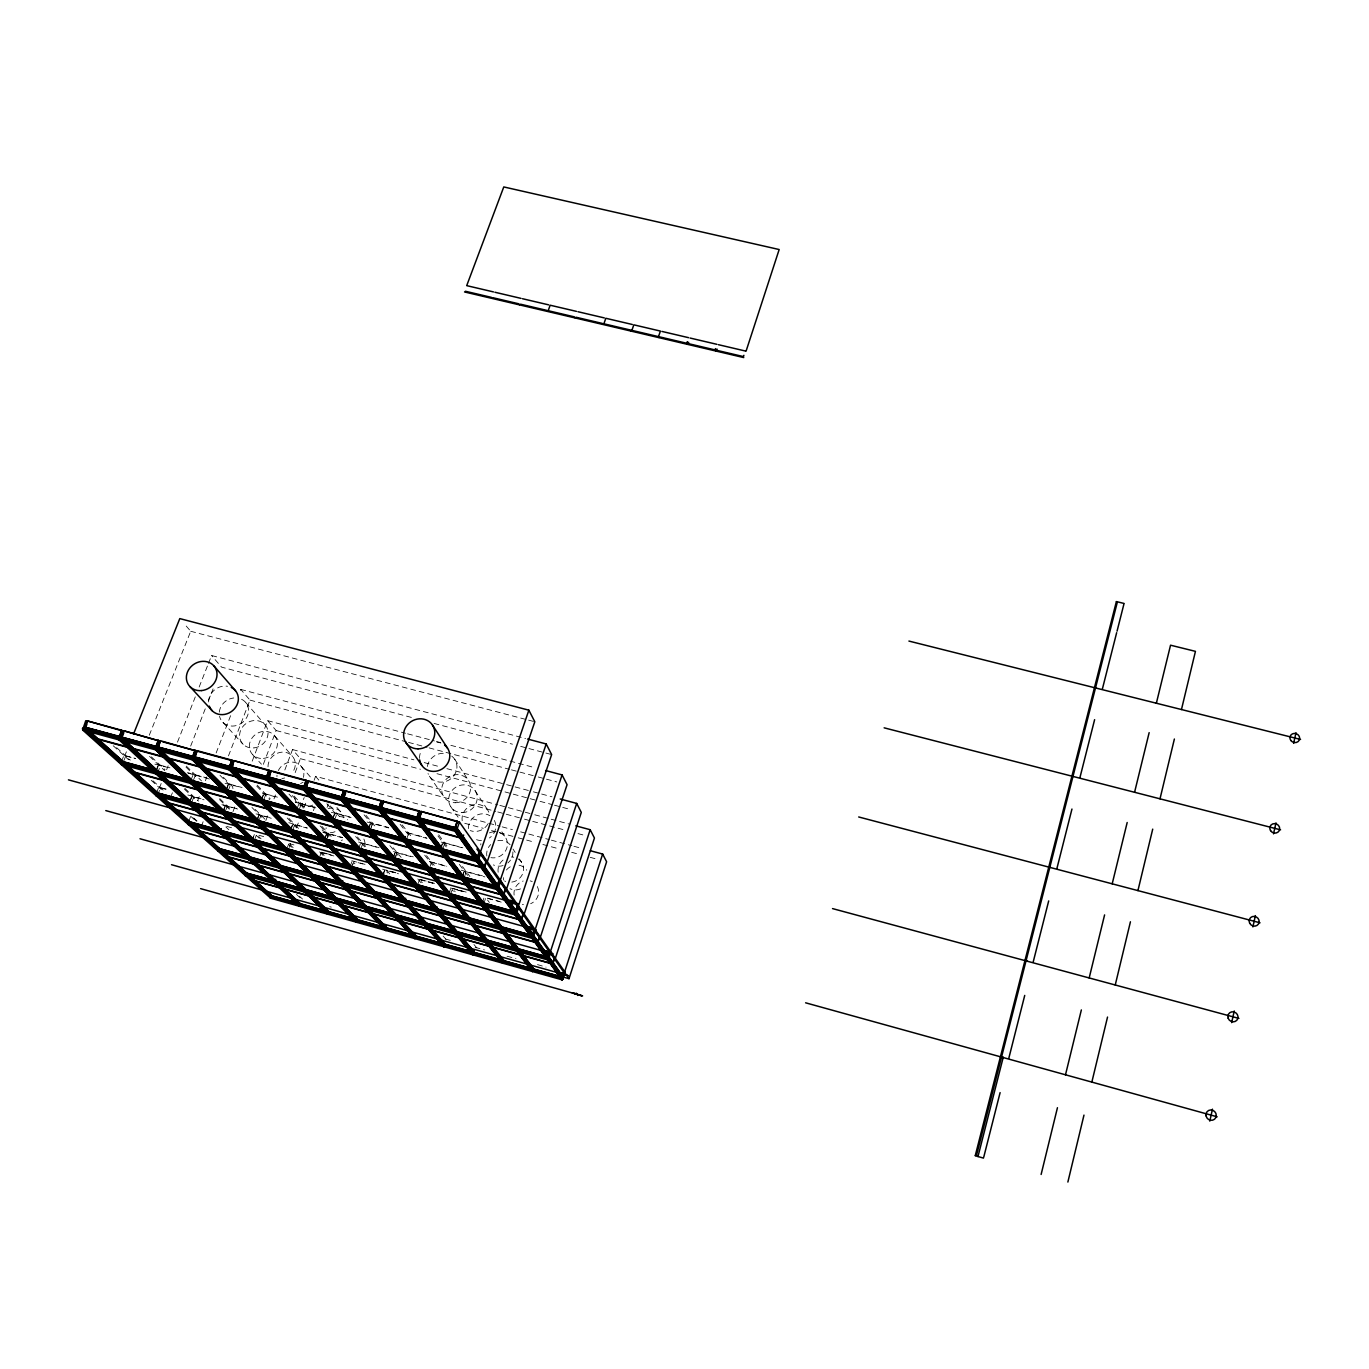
<?xml version="1.0" encoding="UTF-8"?>
<svg xmlns="http://www.w3.org/2000/svg" width="1369" height="1369" viewBox="0 0 1369 1369"><rect width="100%" height="100%" fill="white"/><g stroke="black" fill="none" stroke-linecap="round" stroke-linejoin="round"><path stroke-width="0.75" stroke-dasharray="5 3.75" d="M482.128 902.787L484.181 897.431M483.907 903.283L485.79 897.688L489.383 902.496M448.929 893.615L450.846 888.053L453.413 891.287M450.692 894.094L452.609 888.532M462.209 876.639L464.211 870.838M462.397 876.896L464.382 871.078M464.245 877.392L466.23 871.591M440.63 848.318L442.735 842.26M440.835 848.592L442.94 842.534M442.769 849.105L444.874 843.064M417.631 884.973L419.564 879.428L422.319 882.714M429.609 867.878L431.629 862.094M406.576 839.214L408.715 833.191M382.772 875.167L384.723 869.64L387.667 872.994M382.978 875.39L384.929 869.863M393.108 857.644L395.145 851.877M393.314 857.901L395.35 852.134M395.607 856.224L396.976 852.391M394.529 860.126L397.181 852.63M350.207 866.337L352.192 860.844L354.93 863.805M352.398 864.763L354.16 861.546M351.371 868.476L353.938 861.323M358.781 848.215L360.851 842.465M360.834 848.968L362.905 843.218M368.432 828.587L370.588 822.581M368.655 828.861L370.811 822.855M371.067 827.116L372.505 823.111L388.539 827.475M369.921 831.188L372.727 823.368M324.641 838.838L326.729 833.105M324.864 839.077L326.969 833.362M332.599 818.799L334.789 812.81M332.838 819.073L335.029 813.083M319.336 857.815L321.339 852.322M327.157 837.417L328.543 833.601M326.062 841.302L328.782 833.858M334.755 819.586L336.928 813.597M313.364 810.67L314.819 806.7M296.936 809.045L299.161 803.09L295.208 802.012M290.639 829.494L292.761 823.779M290.895 829.734L293 824.035M299.092 809.832L301.3 803.877M292.692 830.247L294.814 824.532M286.874 848.831L288.893 843.372L293.171 847.685M289.235 847.428L290.69 843.475M296.56 827.68L299.486 819.774M303.867 807.932L306.793 800.026M314.117 780.279L315.572 776.326L500.13 826.294M295.191 772.578L300.393 758.683L292.521 749.545L284.358 771.26M265.826 820.613L268.05 814.692M273.988 798.897L275.46 794.944M261.462 799.342L263.704 793.404M261.736 799.616L263.96 793.695M263.618 800.146L265.86 794.208M256.807 820.185L258.946 814.504M257.064 820.442L259.203 814.76M258.861 820.938L261 815.257M252.563 839.197L254.617 833.738L252.82 839.437M254.548 839.916L256.585 834.457L261.068 838.821M263.344 764.313L276.144 730.533L267.639 720.659L251.828 762.191M232.987 811.629L235.246 805.708M226.142 789.691L228.418 783.787M226.433 789.981L228.691 784.061M228.315 790.495L230.574 784.574M223.13 810.927L225.303 805.263M223.404 811.184L225.56 805.537M225.2 811.68L227.357 806.033M201.619 825.678L203.142 821.691M228.469 755.91L249.962 700.107L240.756 689.411L239.216 693.381M188.614 821.691L190.702 816.283L192.413 816.763M197.701 800.625L199.241 796.655M205.384 780.775L206.924 776.805M216.148 752.967L230.762 715.234M191.01 780.09L193.303 774.204L187.467 772.612M193.166 780.878L195.459 774.991M189.606 801.721L191.797 796.073M189.897 801.977L192.088 796.347M191.677 802.474L193.868 796.826M170.577 797.408L172.905 791.487M190.667 746.088L205.35 708.577M208.43 700.688L213.068 688.847M156.032 770.525L158.359 764.655M156.357 770.815L158.667 764.946M157.521 773.091L160.532 765.459M156.545 792.805L158.753 787.192L168.13 789.571M161.183 783.496L159.643 787.432L162.774 790.289M166.624 769.72L168.165 765.784M177.474 742.152L195.305 696.855M199.172 687.016L207.694 665.351M208.482 663.383L211.579 655.511L525.542 738.507M157.657 794.978L160.532 787.688M149.289 735.221L190.702 631.263L183.891 623.34M126.393 751.803L124.836 755.722L129.319 759.795M123.415 761.814L125.76 755.979M121.567 761.301L123.912 755.466L135.103 758.529M190.702 631.263L526.569 719.615M528.639 720.145L534.817 721.771M411.367 717.407L221.573 667.131L211.579 655.511M434.059 723.431L512.451 744.188M520.699 746.379L526.877 748.022M528.947 748.569L551.639 754.576M240.756 689.411L405.532 733.271M407.586 733.818L434.367 740.937M436.437 741.485L440.544 742.58M450.846 745.318L535.296 767.804M249.962 700.107L406.456 741.844M408.527 742.392L427.06 747.337M429.113 747.885L509.422 769.31M511.476 769.857L536.186 776.445M538.257 776.993L544.434 778.636M546.488 779.183L556.789 781.939M267.639 720.659L413.917 759.829M424.219 762.584L438.645 766.452M446.893 768.659L504.579 784.095M506.633 784.659L531.36 791.282M533.414 791.83L539.608 793.49M541.662 794.037L551.964 796.792M276.144 730.533L420.471 769.258M436.968 773.69L502.953 791.385M505.007 791.932L511.202 793.592M513.255 794.157L538 800.797M540.053 801.344L552.426 804.664M554.496 805.212L560.674 806.871M562.745 807.436L570.993 809.644M292.521 749.545L497.786 804.835M499.839 805.383L532.695 814.23M534.749 814.777L549.106 818.645M551.159 819.21L569.641 824.189M300.393 758.683L495.732 811.406M497.786 811.954L522.462 818.611M524.532 819.175L530.693 820.835M532.746 821.383L565.654 830.264M577.992 833.584L586.206 835.809M502.183 826.859L512.434 829.631M520.631 831.856L526.791 833.516M528.828 834.063L549.345 839.625M551.399 840.172L571.9 845.734M573.953 846.282L582.15 848.506M464.758 823.299L483.257 828.313M491.488 830.555L497.649 832.232M499.702 832.78L516.147 837.246M518.201 837.794L534.663 842.26M542.877 844.485L559.322 848.951M571.66 852.305L577.838 853.965M590.159 857.319L596.336 858.996M125.435 755.671L135.719 758.477M160.207 765.168L169.944 767.821M195.168 774.7L206.907 777.917M230.283 784.3L242.073 787.517M265.586 793.917L277.428 797.152M301.043 803.603L314.938 807.402M336.688 813.323L350.652 817.139M408.492 832.934L426.615 837.879M444.668 842.791L462.876 847.77M154.868 764.124L170.03 768.06M188.066 773.177L209.44 779.012M225.064 783.29L241.919 787.671M262.472 793.284L278.9 797.768M295.345 802.251L315.88 807.864M331.298 812.279L351.114 817.687M367.063 822.033L390.986 828.57M406.268 832.523L427.025 838.41M441.194 842.055L461.747 847.668M187.861 794.995L202.715 799.256M223.215 804.886L237.573 808.822M256.037 813.888L272.756 818.303M288.756 822.683L307.306 827.971M322.708 832.01L342.678 837.486M358.575 842.038L379.076 847.668M393.433 851.604L413.284 856.857M429.78 861.58L446.756 866.235M461.113 870.188L482.521 875.869M160.823 787.945L166.744 789.571M194.141 797.1L204.049 799.821M221.881 804.715L225.834 805.793M227.63 806.29L237.573 809.028M261.274 815.513L271.267 818.268M295.054 824.805L307.118 828.108M323.187 832.523L327.191 833.618M329.005 834.115L343.14 837.999M363.127 843.475L377.314 847.377M397.386 852.887L411.658 856.806M431.817 862.333L446.157 866.269M466.418 871.831L484.917 876.913M329.347 854.359L321.116 852.083L324.213 855.334M390.37 871.197L398.157 873.336M421.327 879.737L435.017 883.518M466.179 892.109L452.42 888.31L455.175 891.784M320.996 852.237L331.264 855.06M351.816 860.725L366.19 864.695M382.635 869.229L399.063 873.764M419.616 879.446L434.007 883.399M450.435 887.933L464.827 891.904M487.415 898.15L499.753 901.538M226.724 826.397L234.835 828.639M258.878 835.261L267.023 837.52M289.133 843.612L297.313 845.871M321.561 852.562L333.899 855.967M358.028 862.624L365.763 864.763M388.83 871.112L398.55 873.798M419.753 879.651L435.393 883.963M456.716 889.85L464.553 892.006M487.929 898.458L503.706 902.804M329.724 906.672L331.264 907.117M445.49 939.031L453.704 941.324M475.094 947.297L484.489 949.932M507.06 956.229L515.942 958.574M537.504 964.597L546.043 967.13M113.216 745.746L128.446 759.607M151.172 780.296L161.799 789.964M190.702 816.283L196.896 821.93M116.622 747.645L130.295 760.103M152.969 780.792L165.084 791.83M193.953 818.166L197.033 820.989M192.995 817.823L197.307 821.759M151.394 756.869L165.067 769.737M184.781 788.27L198.454 801.139M225.902 826.979L228.863 829.768M299.52 896.25L302.532 899.074M149.512 756.355L164.742 770.661M184.49 789.211L196.674 800.66M296.474 894.402L300.992 898.646M186.355 766.127L201.534 780.912M219.759 798.64L230.283 808.874M185.979 767.085L198.163 778.927M219.485 799.616L229.958 809.798M256.362 835.449L259.357 838.358M219.981 775.282L233.055 788.458M251.947 807.453L263.618 819.21M288.602 844.331L291.46 847.206M223.318 777.267L234.92 788.955M255.216 809.421L265.415 819.706M257.201 785.139L270.189 798.76M289.013 818.474L300.701 830.709M256.739 786.131L269.779 799.77M287.199 817.977L297.432 828.673M319.61 851.843L323.923 856.361M222.925 722.37L243.186 744.377M252.889 754.918L261.479 764.227M288.979 794.088L291.837 797.186M292.213 795.543L303.542 807.864M320.072 825.866L329.758 836.408M294.13 796.056L305.424 808.377M321.903 826.363L332.975 838.444M326.866 803.791L337.767 816.198M355.598 836.493L365.283 847.514M443.111 936.071L445.952 939.288M330.151 805.879L341.035 818.286M357.429 836.989L365.694 846.418M386.486 870.119L390.781 875.031M245.77 702.571L265.346 725.091M274.707 735.872L292.658 756.527M301.266 766.452L312.303 779.132M336.877 807.436L341.052 812.228M315.572 776.326L319.234 780.587M364.086 814.829L373.549 826.106M389.891 845.631L397.985 855.283M417.819 878.932L421.686 883.553M366.036 815.359L375.448 826.619M393.108 847.753L401.134 857.37M473.965 944.507L476.806 947.913M400.142 824.326L410.614 837.486M424.681 855.163L428.514 859.972M429.592 861.341L433.733 866.543M402.092 824.857L411.265 836.408M426.529 855.676L434.247 865.396M437.977 835.946L446.722 847.565M459.334 864.369L468.061 875.972M438.696 834.833L447.372 846.418M462.465 866.56L469.909 876.485M429.37 776.155L443.898 796.878M450.846 806.803L458.102 817.173M454.713 759.265L468.472 780.45M475.06 790.58L487.672 810.003M501.841 831.839L505.315 837.195M513.033 849.071L515.172 852.374M519.467 858.979L521.606 862.282M537.315 886.547A12.595 11.893 -38 0 1 530.642 903.728M523.454 904.567A12.595 11.893 -38 0 1 522.376 904.327M514.111 895.104A12.595 11.893 -38 0 1 523.163 881.02M530.179 880.866A12.595 11.893 -38 0 1 532.25 881.636M520.545 888.875A12.903 12.167 -37.1 0 1 509.952 888.686M503.604 880.062A12.903 12.167 -37.1 0 1 503.467 877.597M506.444 869.999A12.903 12.167 -37.1 0 1 511.664 866.081M519.005 865.225A12.903 12.167 -37.1 0 1 526.757 870.222M363.863 839.009A12.543 11.534 -38.6 0 1 364.616 847.017M342.49 839.967A12.869 11.773 -38 0 1 341.257 840.412M328.423 836.904A12.869 11.773 -38 0 1 326.147 827.783M339.324 816.608A12.869 11.773 -38 0 1 347.606 819.809M328.098 808.703A13.023 11.91 -37.7 0 1 343.465 817.823M335.029 831.719A13.023 11.91 -37.7 0 1 320.089 827.629M328.132 804.048A13.365 12.184 -37.2 0 1 327.071 807.402M303.097 808.121A13.365 12.184 -37.2 0 1 304.26 797.545M518.047 858.859A13.074 12.321 -36.7 0 1 511.476 882.149M505.64 881.431A13.074 12.321 -36.7 0 1 504.562 880.969M498.145 872.241A13.074 12.321 -36.7 0 1 505.11 858.688M511.373 857.045A13.074 12.321 -36.7 0 1 513.769 857.234M512.913 851.86A13.416 12.612 -36 0 1 507.916 862.949M503.09 865.567A13.416 12.612 -36 0 1 493.37 864.917M486.799 855.984A13.416 12.612 -36 0 1 490.667 844.57M497.803 840.703A13.416 12.612 -36 0 1 510.107 844.741M419.547 758.392A15.453 14.272 -32.4 0 1 420.899 751.684M436.968 742.203A15.453 14.272 -32.4 0 1 440.904 743.059M208.618 701.938A15.384 13.724 -34.6 0 1 227.579 686.263M451.77 756.15A15.23 14.084 -32.7 0 1 450.504 779.012A15.23 14.084 -32.7 0 1 428.035 773.553M427.333 766.537A15.23 14.084 -32.7 0 1 446.944 753.806M241.56 699.251A15.162 13.553 -34.8 0 1 242.364 722.575A15.162 13.553 -34.8 0 1 219.553 716.329M219.297 712.171A15.162 13.553 -34.8 0 1 233.757 697.968M462.192 820.75A14.169 13.228 -34.5 0 1 473.879 804.698A14.169 13.228 -34.5 0 1 489.64 815.051M488.031 823.779A14.169 13.228 -34.5 0 1 470.252 830.607M267.999 766.811A14.118 12.766 -36.1 0 1 286.463 752.574A14.118 12.766 -36.1 0 1 291.785 773.263M284.632 777.951A14.118 12.766 -36.1 0 1 281.894 778.516M499.445 832.592A13.587 12.749 -35.6 0 1 490.923 857.661M480.759 844.964A13.587 12.749 -35.6 0 1 480.878 843.715M489.435 832.882A13.587 12.749 -35.6 0 1 494.688 831.77M494.397 820.476A13.964 13.057 -34.8 0 1 489.417 837.982M481.443 840.515A13.964 13.057 -34.8 0 1 475.419 839.18M468.472 828.587A13.964 13.057 -34.8 0 1 475.505 815.873A13.964 13.057 -34.8 0 1 489.931 815.702M312.748 805.075A13.553 12.321 -36.9 0 1 294.164 795.389M300.615 783.616A13.553 12.321 -36.9 0 1 303.079 782.315M278.301 770.593A13.912 12.612 -36.4 0 1 295.156 762.533A13.912 12.612 -36.4 0 1 303.422 777.404M276.966 776.599A13.912 12.612 -36.4 0 1 277 775.316M455.21 802.747A14.785 13.724 -33.4 0 0 469.191 781.665A14.785 13.724 -33.4 0 0 444.189 781.648A14.785 13.724 -33.4 0 0 455.21 802.747M253.864 747.919A14.717 13.228 -35.3 0 0 266.134 726.186A14.717 13.228 -35.3 0 0 241.474 728.65A14.717 13.228 -35.3 0 0 253.864 747.919M462.003 812.604A14.58 13.553 -33.8 0 0 475.762 791.795A14.58 13.553 -33.8 0 0 451.12 791.761A14.58 13.553 -33.8 0 0 462.003 812.604M263.43 758.409A14.511 13.074 -35.6 0 0 275.494 736.95A14.511 13.074 -35.6 0 0 251.177 739.38A14.511 13.074 -35.6 0 0 263.43 758.409"/><path stroke-width="1.5" d="M1209.802 1121.125L1212.455 1109.164M1231.655 1022.626L1234.239 1010.989M1252.892 926.916L1255.39 915.604M1273.529 833.858L1275.976 822.872M1293.619 743.367L1295.998 732.672M1067.871 1182.063L1083.974 1115.102M1107.538 1017.064L1091.846 1082.092M1115.239 984.995L1130.435 921.782M1137.93 890.603L1152.715 829.135M1160.005 798.829L1174.38 739.02M1181.464 709.536L1195.445 651.353L1170.546 645.193L1156.36 703.221M1041.124 1174.465L1057.45 1107.709M1065.493 1074.802L1081.356 1009.928M1089.176 977.962L1104.595 914.903M1112.193 883.826L1127.183 822.512M1134.576 792.275L1149.156 732.637M975.293 1155.539L1000.38 1056.988M1000.499 1056.56L1024.885 960.816M1024.987 960.388L1048.705 867.296M1048.808 866.885L1071.876 776.36M1071.978 775.949L1094.413 687.871M1094.498 687.495L1116.334 601.761M976.559 1155.179L1001.304 1057.946M1001.749 1056.218L1025.809 961.722M1026.237 960.045L1049.612 868.186M1050.023 866.56L1072.766 777.216M1073.176 775.624L1095.542 687.751M1095.696 687.17L1117.224 602.582M1001.971 1057.672L1002.194 1056.8M977.996 1156.531L1003.272 1057.09M983.729 1157.216L1000.106 1092.616M1008.833 1058.169L1024.731 995.417M1033.219 961.928L1048.688 900.922M1056.936 868.374L1071.961 809.045M1079.987 777.387L1094.618 719.666M1102.421 688.864L1116.659 632.683M1117.053 631.16L1123.881 604.208M562.83 976.953L569.008 978.681L606.621 861.768L602.651 854.051L590.347 850.731M561.974 976.918L563.583 971.887L565.294 972.503L563.275 977.415L456.75 828.279L456.322 829.563L563.189 979.04L455.295 829.272L418.247 819.21M421.087 813.631L418.743 820.271L454.782 830.059L457.229 821.246L421.19 811.475L418.298 819.689L533.636 970.895L561.735 978.767L563.72 972.058M562.163 978.715L561.906 979.81L454.85 831.188L455.278 829.905M86.812 729.694L270.959 895.617L270.6 896.592L82.516 728.633L270.617 897.14L270.241 898.098L562.265 979.879L562.591 978.869M602.651 854.051L564.507 972.281L569.008 978.681M562.95 978.424L563.275 977.415M554.205 958.608L552.546 963.742L523.728 955.699M554.462 958.967L552.802 964.101L524.002 956.075M533.499 970.724L533.927 969.132M533.636 970.895L534.064 969.303M547.258 958.659L549.345 951.712M743.624 356.162L743.897 355.307M549.602 952.071L547.395 958.83L518.406 950.189M547.514 959.823L547.857 958.779L547.583 959.909M547.908 958.334L548.113 957.119L518.132 948.751L517.773 949.795L547.84 958.249L517.927 949.983M590.176 829.717L550.287 952.122L555.147 959.019L594.437 838.033L590.176 829.717L575.801 825.832M746.071 351.166L779.166 249.534L503.775 186.937L466.709 285.642M531.891 937.286L534.201 930.27M532.011 938.295L532.353 937.217M532.079 938.398L532.404 937.269L500.746 928.439L500.421 929.568M576.691 803.415L534.92 930.304L540.173 937.782L581.295 812.416L576.691 803.415L560.195 799M539.198 937.337L537.452 942.676L507.505 934.36M539.472 937.731L537.726 943.07L507.813 934.753M531.788 970.108L532.353 968.687L532.062 970.45L504.066 962.629L380.394 809.387L383.337 801.207L419.171 810.927L416.724 819.706L381.095 809.336M532.49 970.399L532.216 971.494L416.758 820.818M533.277 970.108L533.534 969.03L562.437 977.107L562.163 978.202L533.208 970.022L419.479 820.835M516.455 950.052L516.9 948.409M715.183 349.489L715.474 348.616M517.037 950.189L516.729 951.267L517.106 950.274L486.748 941.735L486.474 942.865M517.106 949.744L517.379 948.614L487.501 940.298L487.244 941.427L517.106 949.744L487.09 941.239L487.432 940.195L517.311 948.529L516.592 950.24L487.552 942.146L487.843 940.315M517.174 951.438L517.448 950.291L547.925 958.865M517.944 950.326L518.201 948.854L548.25 957.29M518.098 950.514L518.526 948.871M716.706 349.831L716.98 348.975M531.754 937.081L533.927 929.876M514.915 913.688L517.345 906.398L519.125 906.894L515.668 915.108L188.203 824.583L188.614 821.691M517.499 906.62L515.086 913.893L483.514 905.166L483.993 903.386M515.257 915.04L515.548 913.808M562.077 774.922L518.235 906.637L523.951 914.749L567.074 784.677L562.077 774.922L545.598 770.542M502.389 961.329L502.782 960.422M345.587 793.147L343.191 799.718L378.854 809.421L381.318 800.66L345.673 790.991L342.695 799.137L474.632 954.381L502.509 962.185L503.176 960.525L474.513 952.516L474.256 953.594L502.919 961.62M378.991 810.67L379.316 809.267L502.988 962.219L502.645 963.211L378.871 810.516M417.305 819.706L379.812 809.404L379.487 810.807L503.039 963.331L503.313 962.236L532.541 970.484L416.501 818.508L532.062 970.45M503.039 963.331L503.381 962.321L379.35 808.634L379.795 807.385M503.792 962.27L504.357 960.867M504.066 962.629L504.494 961.038L380.804 807.642L417.785 817.806L532.815 968.893L504.032 960.833M522.924 914.304L521.093 919.831L489.931 911.206M523.232 914.732L521.401 920.259L490.256 911.634M500.181 926.471L499.565 927.994L469.345 919.592L469.978 918.086M499.873 928.387L500.335 926.676M500.027 929.5L500.318 928.319L468.831 919.574L468.523 920.704L468.917 919.677M500.455 929.619L500.814 928.541M501.174 928.011L501.465 926.83L532.644 935.489L532.438 936.772L501.174 928.011L532.284 936.567M501.893 926.95L501.276 928.456L531.617 936.892M501.584 928.866L502.047 927.155M514.761 913.465L517.191 906.175M485.601 941.307L486.2 939.853M486.354 940.041L485.909 941.684L457.16 933.11M686.862 342.832L687.152 341.976M486.337 941.632L485.995 942.659L486.371 941.667L456.185 933.213L455.911 934.342M486.423 941.188L486.611 939.973L456.87 931.673L456.51 932.717L486.337 941.102L456.681 932.905M687.238 342.917L687.529 342.062M688.367 343.174L688.658 342.318M487.552 942.146L487.997 940.503M503.296 894.984L505.229 889.234M503.621 895.446L505.555 889.696M481.563 904.464L482.795 900.836M482.213 902.89L481.734 904.687L450.298 895.993L450.777 894.214M481.802 905.713L482.179 904.601L481.888 905.816M482.487 902.804L482.282 904.139L449.785 894.984M482.333 905.936L482.624 904.721L515.634 913.927M483.171 904.379L483.377 903.044L516.01 912.233L515.634 913.363L483 904.156M483.822 903.164L483.171 904.738L515.257 913.345M472.767 953.577L473.332 952.174M472.904 953.765L473.999 950.531M304.175 788.202L445.301 946.167L473.058 953.936L473.725 952.294L346.186 801.909M473.469 953.885L473.195 954.963L341.172 800.266M496.417 887.968L498.983 880.387M474.478 954.21L474.906 952.619M496.588 888.207L499.155 880.626L501.003 881.14L497.358 889.696L156.1 795.8L156.545 792.805M474.632 954.381L475.06 952.79M496.759 888.43L499.326 880.866M546.197 743.966L500.079 880.883L506.308 889.713L551.639 754.576L546.197 743.966L527.613 739.055M485.909 861.871L483.873 867.86L449.956 858.568M486.269 862.384L484.232 868.374L450.333 859.082M468.284 917.624L467.65 919.129L437.567 910.779L437.96 909.358L468.865 917.949M467.993 919.54L468.455 917.829M468.13 920.635L468.42 919.455M469.687 920.002L470.149 918.291M443.59 945.551L444.018 943.977M268.649 778.773L303.713 788.989L306.194 780.279L270.908 770.713L267.862 778.79L416.09 937.987L443.744 945.739L444.395 944.08L304.774 787.107L268.341 777.096M444.121 945.671L443.864 946.749L303.661 790.067L304.123 788.818L267.331 778.824L266.989 780.21L415.047 938.689L415.303 937.594L444.206 945.757L304.123 788.818L303.798 790.221M444.223 946.818L444.514 945.774L473.537 953.971L343.037 800.677M445.147 945.996L445.575 944.405M445.301 946.167L445.729 944.593L305.646 787.226L305.184 788.476L444.925 945.38L445.182 944.302L473.725 952.294L445.267 944.388M476.378 860.091L442.136 850.063M476.994 858.26L479.064 852.185M476.566 860.348L479.253 852.442L481.203 852.973L477.353 861.888L121.088 764.415L121.567 761.301M479.441 852.716L476.754 860.605L442.546 850.594M477.251 859.869L477.576 858.517L442.187 848.848L441.965 850.32M476.925 861.837L477.251 860.485M528.862 710.186L480.228 852.716L487.039 862.384L534.817 721.771L528.862 710.186L179.801 618.6L133.477 734.178M455.21 932.974L455.655 931.348M658.506 336.62L660.406 331.076L633.813 324.829L631.896 330.374M455.774 933.11L455.466 934.188L455.86 933.196L425.742 924.725L425.468 925.855M426.255 924.417L455.86 932.683L456.134 931.553M456.664 933.247L456.955 931.776L486.765 940.161M456.835 933.436L457.28 931.793M448.347 895.292L449.597 891.664M449.015 893.717L448.536 895.514L417.237 886.855L417.733 885.076M449.272 893.632L449.083 894.967L416.706 885.846L417.1 884.733L449.46 893.854M448.673 896.644L448.964 895.412M449.083 896.712L449.408 895.531L482.264 904.704M449.118 896.763L449.511 895.651M449.871 895.086L450.161 893.871L482.658 903.027M450.606 893.991L449.939 895.548L481.922 904.122M461.798 878.624L463.098 874.859M461.986 878.864L462.773 876.896M462.448 878.761L462.055 879.925L462.5 878.83L428.275 869.366L427.967 870.65M462.859 877.016L462.551 878.299L428.856 869.024L429.147 867.758M462.602 880.181L462.91 878.898L497.289 888.395L496.947 889.628L497.255 888.327L462.996 879.018M463.475 878.898L464.159 877.272M463.834 879.377L464.331 877.512M424.595 924.297L425.211 922.86M425.383 923.048L424.938 924.691L396.257 916.682L396.531 914.851M424.972 925.649L425.331 924.623M425.057 925.735L425.383 924.657L395.419 916.272L395.162 917.401M426.221 924.759L426.512 923.288L456.048 931.45L455.364 933.179L426.563 925.136L427.008 923.51M426.392 924.948L426.837 923.305M436.061 909.769L405.926 901.983L406.576 900.494M436.061 910.522L437.259 907.048M436.232 910.727L436.951 908.93L406.165 900.374L405.891 901.555L436.745 910.197L437.036 909.033M436.369 911.805L436.643 910.642M436.797 911.925L437.07 910.761L468.489 919.557M462.585 838.136L463.663 835.004M437.755 910.984L438.217 909.273M439.997 850.132L440.732 848.455M440.202 850.406L441.571 846.47M440.801 849.79L441.212 848.592M440.51 851.809L440.869 850.543M440.561 851.877L440.972 850.662L405.173 840.771L404.796 842.038M441.04 852.014L441.366 850.662L477.336 860.605M442.666 848.985L441.93 850.662L476.96 860.006M442.136 850.936L442.872 849.242M414.208 937.2L414.807 935.797M414.379 937.371L415.492 934.171M293.548 833.481L386.999 929.842L414.533 937.56L415.183 935.917L386.862 927.994L386.606 929.072L414.927 936.995M267.828 779.491L414.995 937.577L414.653 938.569L266.356 779.936M444.138 945.175L415.628 937.115L415.971 936.122L444.395 944.08L416.056 936.225L415.748 937.628M415.919 937.816L416.347 936.242M416.09 937.987L416.518 936.413M563.361 978.527L455.021 827.578L457.229 821.246M454.576 829.768L457.434 821.537L459.454 822.084L565.294 972.503M455.398 829.426L455.74 828.005L562.488 977.192L533.602 969.115L418.692 817.943L455.843 828.142M454.953 831.325L455.329 829.99L417.716 819.689L417.254 820.955L532.609 971.596L532.883 970.518L562.231 978.801L454.594 828.861L561.735 978.767M562.265 979.879L455.398 831.394L455.843 830.127L563.189 979.04M563.686 977.534L457.263 828.416L459.454 822.084M415.098 885.914L384.124 876.759M415.286 886.154L415.782 884.374M415.526 887.386L415.902 886.273M415.611 887.488L415.954 886.325L383.423 877.289L383.08 878.453L383.525 877.409M416.056 887.608L416.347 886.393L449.066 895.531M417.203 884.853L416.861 886.41L448.724 894.95M417.049 886.633L417.545 884.853M427.162 869.11L427.676 867.244L394.939 858.158M427.368 869.349L428.138 867.381L427.932 868.785L394.375 859.544M427.453 870.462L427.812 869.229L393.793 859.886L393.382 861.033M427.504 870.513L427.898 869.366L393.896 860.006L393.485 861.152M428.805 869.366L429.524 867.758M429.199 869.863L429.712 867.997L462.585 877.135M385.271 929.226L386.4 926.026M192.858 757.947L358.028 921.731L385.459 929.414L386.092 927.771L357.874 919.882L357.531 920.858L385.836 928.849L229.787 767.992M385.818 929.346L385.562 930.424L229.239 769.84L229.718 768.591L385.904 929.448L357.206 921.337L356.95 922.415L192.807 759.932L193.286 758.7L229.855 768.745M266.493 780.073L266.972 778.841L230.214 768.728L229.804 770.045L385.938 930.526L386.195 929.448L414.995 937.577M385.938 930.526L386.28 929.551L228.982 767.547M386.828 929.671L387.256 928.096M386.999 929.842L387.427 928.285M394.46 916.049L394.905 914.406M395.025 916.169L394.717 917.23L395.111 916.255L365.232 907.852L364.975 908.982M365.763 907.561L395.145 915.741L395.401 914.629M395.898 916.289L396.206 914.851L425.793 923.168M603.883 323.786L605.817 318.275L632.307 324.487M404.437 900.99L374.421 893.238M404.437 901.726L405.652 898.269M404.625 901.949L405.327 900.152L374.678 891.647L374.49 892.913M404.745 903.027L405.019 901.863M405.412 900.254L405.138 901.418L374.387 892.81M405.481 902.017L405.156 903.146L405.446 901.966L436.728 910.744M406.114 902.205L406.764 900.699M405.036 838.701L404.231 840.771L370.366 830.846M404.848 842.106L405.275 840.908M405.669 840.292L405.994 838.957L441.314 848.712L440.989 850.063L405.566 840.172M406.473 839.094L405.72 840.771L440.613 850.063L406.371 840.703M405.943 841.028L406.696 839.351M533.79 970.399L416.946 817.242L419.171 810.927M416.501 819.432L419.393 811.218L421.412 811.766L418.52 819.98M416.861 820.972L417.203 819.552M417.374 821.109L417.767 819.774M385.356 928.644L385.699 927.669M373.138 893.204L373.617 891.51M373.241 894.282L373.532 893.118M373.669 894.402L373.942 893.221L405.104 901.966M374.627 893.461L375.089 891.749M374.815 893.666L375.294 891.972M382.173 876.827L382.875 875.27M383.662 873.456L382.584 877.272L351.576 868.699L352.073 866.936M383.012 876.622L383.303 875.39M382.704 878.402L382.995 877.17M383.885 876.862L384.176 875.647L416.416 884.716M384.141 877.529L384.826 875.989M384.535 877.204L415.492 886.376L416.227 884.494L416.022 885.829L383.799 876.742M392.492 859.373L393.211 857.781M392.698 859.629L393.416 858.021M392.903 859.869L393.656 857.901M393.023 861.033L393.331 859.749M393.468 859.304L393.878 858.141L360.269 848.712L359.859 849.875L393.365 859.184L360.081 850.115M394.272 859.424L394.58 858.158L428.326 867.621M394.323 859.886L394.785 858.397M394.529 860.126L395.042 858.277M394.734 860.382L395.247 858.517L427.967 867.621M403.804 840.241L369.921 830.316M404.009 840.515L405.395 836.596M356.111 920.926L356.727 919.557M356.915 919.746L356.488 921.303L329.159 913.653L282.408 868.853M356.47 922.21L356.83 921.234L356.573 922.312L192.31 759.795M357.651 921.371L357.976 919.968L194.484 757.143M357.839 921.542L358.267 919.985M358.028 921.731L194.022 758.05L229.136 767.701M364.086 907.425L364.736 906.004M364.924 906.192L364.479 907.835L336.209 899.382M364.565 908.862L364.838 907.75L335.165 899.467L334.909 900.597M365.694 907.869L366.036 906.432L395.504 914.714M365.882 908.075L366.327 906.449M366.533 906.637L366.088 908.28L394.648 916.237L395.316 914.526L365.934 906.329L365.574 907.356L395.042 915.639M373.412 891.287L372.744 892.776L343.054 884.528M379.179 807.094L381.318 800.66M378.614 809.13L381.557 800.951L383.577 801.498L380.633 809.678M380.976 809.199L381.438 807.932M383.337 801.207L381.54 808.086L417.391 817.823M328.765 913.277L329.108 911.891L357.206 919.746L196.52 759.881M328.971 913.465L329.399 911.908M334.224 899.245L334.669 897.619M329.159 913.653L282.202 868.203M334.412 900.374L334.772 899.365M335.165 897.824L334.909 898.954L305.783 890.825M334.515 900.477L334.823 899.416M335.627 899.484L335.97 898.047L365.318 906.312M335.816 899.69L336.278 898.064M342.062 882.594L341.377 884.066L311.824 875.852L312.2 874.38L342.695 882.919L342.301 883.98L311.807 875.441M548.182 310.695L550.167 305.219L576.452 311.379M341.6 884.288L342.832 880.849M341.805 884.494L342.472 882.697L312.098 874.278L311.704 875.321L342.096 883.758M341.891 885.572L342.164 884.408L311.362 875.852L311.088 877.016M342.25 885.623L342.592 884.511L373.617 893.221M342.301 885.692L342.695 884.631M343.14 884.203L343.311 882.937L373.84 891.407L373.651 892.674L343.037 884.1M343.26 884.75L343.739 883.056M343.465 884.956L343.944 883.262M349.625 867.997L350.105 866.218M350.327 866.457L349.831 868.22L318.96 859.698L319.456 857.935M350.55 866.337L350.361 867.672L318.395 858.671L318.789 857.576L350.755 866.577M349.934 869.332L350.224 868.117M350.31 869.401L350.652 868.237L383.098 877.289M350.361 869.452L350.755 868.357M351.234 867.912L351.422 866.594L383.508 875.63L383.115 876.725L351.012 867.689M351.85 866.714L351.148 868.237L382.79 876.725M358.165 849.944L358.9 848.335M358.387 850.2L359.123 848.592M358.935 849.619L359.363 848.472L359.157 849.875L325.925 840.737M359.02 850.32L358.661 851.535L359.123 850.44L325.446 841.182L325.018 842.329M359.174 851.723L359.482 850.44L393.382 859.818L359.585 850.56M359.996 850.44L360.372 848.848M360.218 850.697L360.731 848.848L393.108 857.644M360.441 850.936L360.954 849.088M367.782 830.384L334.07 820.51M368.004 830.658L368.552 828.724M369.031 828.844L368.244 830.932L334.549 821.058M368.774 832.181L369.151 830.915L404.796 840.771M368.843 832.249L369.271 831.051M370.469 829.238L369.698 830.915L404.437 840.172M369.921 831.188L370.691 829.511M327.225 912.849L327.858 911.48M327.431 913.037L328.064 911.668M155.809 747.987L156.306 746.772L121.721 737.378L121.156 739.363L155.741 748.775L158.89 740.783L123.672 730.772L120.472 738.73L300.41 905.611L327.619 913.226L328.252 911.583L160.721 751.016M327.961 913.157L327.704 914.218L155.57 749.801M298.682 904.995L299.109 903.437M304.072 890.689L304.739 889.268M298.887 906.124L299.195 905.097M84.382 728.582L85.015 727.179L119.257 736.368L299.589 903.626L299.229 904.601L271.25 896.712L271.61 895.737L84.878 727.367M304.294 890.894L304.945 889.474L276.11 881.294L275.751 882.303L304.876 890.5M310.352 874.877L280.713 867.227L281.124 865.756L311.259 874.038L310.592 875.835M298.938 906.175L299.589 905.217L328.047 913.243L157.675 750.109M305.133 889.388L304.5 891.099L276.281 883.227L276.743 881.619M310.369 875.612L311.636 872.19M304.568 892.126L304.825 891.014M316.769 858.739L286.224 849.687M299.999 905.234L300.632 903.865M304.962 892.246L305.236 891.133L334.875 899.467M310.951 875.732L310.609 876.844L311.054 875.835L280.269 867.21L279.995 868.374M317.009 858.979L317.488 857.216L286.634 848.609M300.41 905.611L300.838 904.053M305.663 891.133L306.04 889.713L335.268 897.927M317.933 857.336L317.232 859.219L286.497 850.714L286.994 848.951M324.008 840.549L324.761 838.957M305.886 891.339L306.331 889.713M317.591 859.099L317.249 860.262L317.711 859.219L285.556 850.235L285.265 851.45M324.248 840.806L324.983 839.214M306.536 889.918L306.091 891.544L334.43 899.45L335.063 897.739L305.937 889.61L305.561 890.62L334.806 898.851M324.47 841.045L325.206 839.077M331.948 820.596L332.718 818.936M312.046 876.074L312.508 874.38M317.745 860.434L318.036 859.219L350.327 868.237M324.864 840.925L324.504 842.14L324.983 841.045L291.323 831.702L290.964 832.9M291.939 831.377L325.018 840.48L325.446 839.334L292.127 829.99L291.819 831.257L232.217 769.754M312.252 876.297L312.731 874.603M318.909 857.696L318.515 859.219L350.036 867.672M333.197 819.056L332.427 821.126L298.682 811.903L299.229 809.969M341.411 798.555L305.184 788.938L308.196 780.826L343.653 790.443L341.497 796.861L305.869 787.055M318.737 859.458L319.234 857.696M359.585 848.712L326.113 839.334L325.702 840.48L359.054 849.738M332.462 822.256L332.838 820.989M340.932 798.88L343.91 790.734L345.912 791.282L342.935 799.428M325.822 841.045L326.233 839.454M332.53 822.324L332.958 821.126L297.655 811.372L297.21 812.553M308.196 780.826L305.715 789.537L341.189 799.188L343.653 790.443M326.062 841.302L326.575 839.454M332.992 822.444L333.317 821.126L368.791 830.915M341.668 798.401L342.13 797.134M326.301 841.559L326.797 839.71L359.226 848.712M333.831 820.647L334.276 819.449M341.292 800.42L341.634 799.017L304.637 788.955L304.226 790.289M334.618 819.449L333.848 821.109L368.466 830.333M379.435 809.404L342.13 799.154L341.668 800.403L473.588 955.083L473.862 953.988L502.988 962.219M334.087 821.383L334.875 819.723M341.788 800.557L342.199 799.222M271.353 896.815L271.729 895.839L299.486 903.54L298.887 905.183L271.781 897.602L191.232 825.182M271.353 897.208L272.003 895.839M271.558 897.397L272.209 896.045L84.844 727.007M271.781 897.602L191.027 824.532M306.194 780.279L303.182 788.39L443.744 945.739M303.456 788.698L306.468 780.587L308.453 781.117L305.441 789.246M304.637 786.953L304.312 788.356L267.879 778.345M296.269 810.824L262.899 801.053M296.525 811.115L297.073 809.182M296.885 810.653L297.33 809.455M304.294 790.358L304.757 789.109M297.535 809.319L296.782 811.389L263.43 801.601M296.868 812.57L297.176 811.235M290.348 830.761L290.758 829.614L258.604 820.681M290.262 831.445L291.015 829.871M297.347 812.69L297.723 811.441M298.185 810.91L298.493 809.575L333.317 819.192L333.009 820.527L298.048 810.756M290.502 831.702L291.221 829.734M284.29 849.773L253.881 840.754M290.57 832.848L290.878 831.582L257.492 822.393L257.064 823.539M298.425 811.629L298.972 809.695M284.53 849.995L285.026 848.25L254.292 839.659M285.454 848.369L284.769 850.235L254.172 841.781L194.004 784.112M291.032 832.968L291.443 831.822L324.983 841.045M284.769 851.278L285.111 850.115M285.573 848.489L285.282 849.687L253.573 840.754M291.819 831.702L292.572 830.11M279.755 865.294L279.054 866.765L249.74 858.62L250.459 857.165M284.838 851.33L285.231 850.235L253.214 841.302L252.803 842.397M292.059 831.958L292.829 830.367M279.293 866.988L280.166 865.413L250.048 857.045L249.654 858.089L279.789 866.457M292.521 831.633L232.473 770.507M279.464 868.151L280.286 865.516M286.429 848.712L286.018 850.235L317.437 858.671M274.262 882.372L274.929 880.969M279.584 868.254L279.909 867.159L249.312 858.62L249.038 859.783M286.258 850.474L286.754 848.712M274.485 882.594L275.699 879.309M280.611 866.697L281.004 865.636L311.482 874.261L311.088 875.304L280.731 866.799L310.883 875.099M274.639 883.707L275.443 881.174M274.758 883.809L275.066 882.748L245.718 874.534L245.393 875.595M280.953 867.45L281.415 865.756M275.152 883.929L275.409 882.817L304.945 891.116M281.638 865.978L281.175 867.655L255.421 842.979M275.836 882.817L276.23 881.396L305.355 889.593L304.979 890.603L275.973 882.509M82.516 728.633L82.739 730.053L270.686 898.269L270.942 897.191L299.298 905.2L118.778 737.583L84.519 728.394M276.059 883.022L276.521 881.414M270.686 898.269L270.994 897.243L82.756 728.034M248.302 857.644L218.903 850.063L219.348 848.609L249.226 856.823L248.576 858.62M254.172 841.781L193.782 783.393M248.337 858.38L248.816 856.703M248.901 858.5L248.559 859.612L249.021 858.62L218.475 850.063L218.219 851.21M249.346 856.926L249.072 858.089L218.954 849.653M250.236 859.065L250.698 857.388M245.462 875.647L246.42 873.028L275.323 881.071M246.369 874.74L246.814 873.131M247.053 873.336L246.608 874.962L274.707 882.8M230.967 768.077L266.253 777.78L268.923 770.165L233.808 760.651L230.728 768.693L266.442 778.858L268.923 770.165M266.151 778.55L269.214 770.473L271.182 771.021L268.136 779.098M266.425 780.005L266.972 778.841M268.238 778.328L268.564 776.925L304.004 786.679M304.277 786.97L269.128 777.541L270.908 770.713M260.777 801.122L261.599 799.479M261.051 801.413L261.855 799.77M262.061 799.616L261.325 801.686L228.144 791.949M261.701 801.532L261.308 802.782L261.838 801.669L226.86 792.001L226.535 793.318M262.335 799.89L261.89 801.087L227.237 791.402L227.699 790.221L262.198 799.753L227.973 790.495M261.855 802.987L262.163 801.652L297.313 811.372M263.139 800.009L262.677 801.635L297.005 810.79M262.951 801.926L263.481 799.992M263.31 801.464L263.755 800.283M256.157 821.896L256.944 820.322M256.431 822.153L257.817 818.457M256.688 822.41L257.389 820.442M256.739 823.539L257.03 822.273L223.814 813.135L223.369 814.264M257.184 823.659L257.543 822.461L290.998 831.702M257.971 822.393L258.416 820.818M258.228 822.649L258.741 820.818M258.484 822.906L258.998 821.075M251.947 840.823L252.7 839.317M253.128 839.437L252.461 841.302L222 832.882L222.48 831.137M252.495 842.397L252.786 841.182M252.94 842.517L253.282 841.37M253.693 840.874L253.984 839.676L285.693 848.592M254.412 839.779L253.676 841.302L284.974 849.687M253.932 841.541L254.668 840.036M220.015 832.164L221.367 828.639M220.358 831.753L220.939 830.538L220.187 833.379M220.323 833.499L220.666 832.352L188.973 823.556L188.7 824.754M220.751 833.618L221.025 832.403L252.906 841.302M221.727 832.643L222.223 830.897M219.16 850.286L219.639 848.609M219.416 850.508L219.879 848.831M226.296 789.827L225.457 791.47L192.19 782.366L193.029 780.741M225.748 791.744L226.57 790.118M226.758 789.964L226.039 792.035L192.789 782.931L157.041 748.672L160.19 740.68L195.579 750.742L192.447 758.751L157.692 749.305L158.256 747.303L193.012 756.749L192.533 757.981M226.381 791.864L226.005 793.13L226.518 792.018L191.711 782.383L191.249 783.564M192.242 781.939L192.55 780.621L226.895 790.101L226.587 791.436L192.105 781.785M227.836 790.358L227.34 791.984L261.547 801.087M227.63 792.257L228.161 790.341M227.99 791.812L228.452 790.632M222.48 812.621L223.267 811.064M222.753 812.895L224.157 809.216M223.027 813.152L223.712 811.184M223.061 814.264L223.352 813.015M223.506 814.401L223.866 813.203L257.167 822.393M224.276 813.118L225.064 811.56M224.824 813.648L225.337 811.817M219.759 831.924L189.624 822.991M220.101 831.513L220.512 830.418M229.581 768.163L193.782 758.666L196.914 750.64L231.84 760.12L228.743 768.163L385.459 929.414M229.051 768.471L232.131 760.428L234.116 760.959L231.019 769.002M231.84 760.12L229.342 768.779L194.415 759.282L196.914 750.64M230.249 766.743L229.924 768.146L193.85 758.221L194.33 756.989L230.403 766.897M229.393 769.994L229.787 768.676M229.889 770.114L230.351 768.882M231.327 769.31L233.226 764.364M189.897 822.05L189.418 823.539L220.495 831.873M189.692 823.779L190.171 822.033M220.289 832.42L189.966 824.035L190.445 822.29M190.325 781.853L157.435 772.219M190.702 781.408L191.164 780.227M190.616 782.144L191.455 780.518M191.626 780.364L190.907 782.435L158.051 772.783M190.941 783.581L191.249 782.264M191.917 780.638L191.455 781.819L157.127 772.236L157.589 771.055L191.78 780.501L157.897 771.346M191.403 783.718L191.78 782.452M192.789 782.931L193.32 781.032M189.316 802.97L189.761 801.84M189.247 803.671L190.205 801.977M189.521 803.928L190.342 802.097M189.538 805.058L189.829 803.791M191.54 802.337L190.941 803.603L223.558 812.57L223.986 811.441L191.095 802.217L189.983 805.177L190.274 803.911L223.421 813.066L190.428 804.048M191.027 804.168L191.814 802.593M192.704 756.424L194.946 750.109M192.139 758.443L195.254 750.417L197.222 750.965L194.09 758.974M192.464 759.949L192.789 758.563M192.961 760.086L193.354 758.768M155.347 772.287L156.186 770.679M156.665 770.798L155.963 772.869L123.039 763.868L85.973 730.533M155.809 773.879L156.271 772.698M155.963 774.015L156.357 772.766L121.944 763.303L121.55 764.552M156.887 772.972L156.425 774.135L156.733 772.818L191.386 782.401M157.743 771.192L157.195 772.801L191.147 781.836M157.435 772.51L158.051 771.175M157.521 773.091L158.359 771.466M156.477 795.868L156.922 794.739L189.915 803.86L157.059 794.876L156.614 795.988M157.349 794.722L158.171 793.164M158.462 793.438L157.948 795.252L124.305 764.997M155.98 746.447L158.239 740.15M155.399 748.449L158.564 740.475L160.515 741.005L157.367 748.98M155.741 749.955L156.049 748.569L119.993 738.764L119.497 739.996M156.22 750.092L156.631 748.792M158.41 747.457L160.19 740.68M121.636 764.621L122.098 763.457M122.645 762.995L123.244 761.66M123.039 763.868L123.569 761.968M119.257 736.368L121.721 730.259L87.325 720.915L84.091 728.838L119.206 738.832L121.721 730.259M118.863 738.524L122.063 730.567L124.014 731.097L120.814 739.055M119.77 736.847L119.462 738.233L84.091 728.838M119.189 740.013L119.514 738.644M119.668 740.15L120.164 738.935M121.071 737.087L120.575 738.302L156.306 748.124L156.785 746.892L121.071 737.087L300.359 903.848L328.338 911.686L300.256 903.745L299.999 904.823L327.995 912.661L157.675 749.442M121.892 737.532L123.74 732.945M84.45 729.164L87.684 721.241L85.751 720.727L83.235 728.154M84.792 729.489L86.795 724.612M83.8 729.044L83.304 730.259L83.629 728.89L119.685 738.798M467.445 285.813L493.456 291.905M494.911 292.247L521.007 298.374M522.479 298.716L548.678 304.859M577.94 311.721L604.328 317.916M661.894 331.418L688.59 337.681M690.096 338.04L716.894 344.321M718.4 344.68L745.301 350.994M465.409 291.255L491.42 297.364M492.891 297.706L519.005 303.85M520.494 304.192L546.693 310.352M574.501 316.889L547.634 310.575L547.326 311.413L574.758 317.865M575.973 317.232L602.394 323.443M630.39 330.015L603.318 323.666L603.027 324.504L630.664 331.007M660.012 336.979L686.725 343.26M688.231 343.602L715.046 349.916M716.552 350.276L743.47 356.59M464.536 291.956L491.659 298.339M492.036 298.425L519.262 304.825M519.621 304.911L546.95 311.328M575.117 317.95L602.651 324.419M659.156 337.698L686.998 344.252M687.375 344.338L715.337 350.909M715.713 350.994L743.761 357.583M1116.385 601.573L1124.069 603.455M908.913 641.068L1300.55 739.448M884.134 727.829L1280.58 829.854M858.688 816.968L1260.045 922.809M832.523 908.588L1238.911 1018.416M1026.014 960.884L1027.623 961.329M122.406 730.892L87.325 720.915M158.89 740.783L123.672 730.772M162.894 741.878L195.579 750.742M197.53 751.273L232.439 760.736M269.488 770.781L233.808 760.651M273.424 771.859L306.724 780.895M308.727 781.425L344.167 791.042M381.797 801.241L345.673 790.991M383.799 801.789L419.616 811.509M457.622 821.811L421.19 811.475M155.809 746.293L121.379 737.052M192.55 756.27L157.931 746.978M266.579 776.394L231.583 766.999M379.059 806.94L343.499 797.408M381.078 807.488L416.946 817.242M455.021 827.578L418.965 817.789L534.132 969.389M84.707 727.196L120.267 736.967L119.77 738.199L84.211 728.428M157.606 747.012L193.508 756.869L193.029 758.101L157.11 748.244M305.646 787.226L342.25 797.288L341.788 798.538L305.184 788.476M343.123 797.408L379.915 807.522L379.47 808.788L342.678 798.675M85.545 727.658L119.942 737.001M195.134 757.433L230.06 766.914M306.399 787.671L341.874 797.306M419.41 818.371L455.432 828.159M155.484 747.679L120.883 738.285M192.225 757.656L157.435 748.21M416.604 818.645L380.616 808.754L504.237 962.116M418.52 819.056L454.696 828.998M120.472 738.73L155.98 748.159M157.041 748.672L192.687 758.135M230.728 768.693L266.527 778.088M267.862 778.79L303.815 788.219M342.695 799.137L378.956 808.651M380.394 809.387L416.946 819.09M418.298 819.689L455.004 829.426M192.943 758.717L156.545 748.706L156.066 749.938L328.081 914.338L328.338 913.26L356.915 921.32L192.054 757.502L357.309 921.44M82.739 730.053L455.398 831.394M97.986 738.884L125.914 746.481M133.82 748.638L167.908 757.913M169.842 758.443L200.062 766.674M206.035 768.283L240.465 777.66M242.416 778.191L277.017 787.62M278.968 788.15L313.758 797.614M315.726 798.161L346.562 806.546M352.654 808.206L387.786 817.772M389.771 818.32L425.092 827.937M427.094 828.467L460.617 837.606M98.671 739.5L132.571 748.723M134.487 749.254L168.541 758.529M170.475 759.042L204.7 768.368M206.633 768.899L241.047 778.259M242.98 778.79L277.565 788.202M279.516 788.732L314.271 798.195M316.239 798.743L351.166 808.24M353.134 808.788L388.248 818.337M390.233 818.884L425.519 828.485M427.504 829.032L461.011 838.153M297.672 809.455L263.002 799.872L262.557 801.053L297.364 810.773L297.792 809.592L263.276 800.146M123.107 761.831L156.973 771.089M192.858 780.895L227.049 790.238M333.437 819.329L298.75 809.849L298.168 811.355L332.65 820.527M334.395 819.586L369.254 829.118M370.212 829.392L405.241 838.957M406.199 839.231L441.417 848.848M442.375 849.105L477.764 858.791L477.353 860.006L441.759 850.063M122.628 762.687L155.57 771.705M192.413 781.785L225.697 790.871M227.579 791.385L261 800.54M298.391 810.756L332.154 819.997M405.943 840.155L440.202 849.533M122.32 762.704L156.511 772.27L156.819 770.952L122.782 761.54L122.389 763.269L156.203 772.287M135.086 772.338L167.566 781.237M169.397 781.733L202.03 790.683M203.878 791.179L236.666 800.163M238.531 800.677L271.473 809.695M273.338 810.208L306.451 819.278M308.316 819.791L341.6 828.895M343.465 829.409L376.903 838.564M378.785 839.077L412.394 848.284M414.277 848.797L448.039 858.055M135.702 772.903L168.165 781.802M169.996 782.298L202.612 791.231M204.46 791.727L237.231 800.711M239.079 801.224L272.003 810.243M273.868 810.739L306.947 819.809M308.812 820.322L342.062 829.426M343.944 829.939L377.348 839.094M379.23 839.608L412.805 848.797M414.704 849.328L448.433 858.568M158.017 793.027L189.606 801.721M191.386 802.2L223.13 810.927M224.927 811.423L256.807 820.185M292.453 829.99L324.641 838.838M326.455 839.334L358.781 848.215M429.421 867.638L462.209 876.639M464.057 877.153L497.015 886.205M462.944 877.135L429.062 867.621L428.651 868.785L462.465 878.179M158.616 793.558L190.188 802.251M191.968 802.73L223.677 811.458M225.474 811.937L257.321 820.698M259.135 821.195L291.135 829.99M292.949 830.487L325.103 839.334M361.057 849.225L393.519 858.141M464.433 877.632L497.358 886.684M189.897 803.227L157.281 794.174L157.726 793.045L190.479 802.234L190.051 803.363L157.572 794.431M190.65 803.346L223.421 812.45M257.098 821.708L224.174 812.57L224.619 811.423L257.646 820.698L257.218 821.828L224.448 812.827M290.912 831L257.868 821.828L258.296 820.681L291.46 829.99L291.049 831.137L258.125 822.084M291.7 831.12L324.898 840.361M394.169 859.304L427.83 868.648M463.287 878.316L497.255 887.745M325.326 841.045L359.072 850.389M428.36 869.486L462.534 878.881M169.003 802.936L196.263 810.448M201.927 812.005L233.226 820.613M234.989 821.109L266.442 829.768M268.221 830.247L295.858 837.862M301.591 839.454L333.334 848.181M335.131 848.677L367.012 857.456M368.809 857.952L400.843 866.782M402.657 867.279L434.846 876.143M436.66 876.639L468.985 885.538M470.816 886.034L501.259 894.419M169.568 803.449L200.713 812.022M202.475 812.519L233.757 821.126M235.519 821.622L266.955 830.264M268.718 830.761L300.29 839.454M302.07 839.95L333.796 848.677M335.576 849.174L367.44 857.952M369.236 858.431L401.254 867.261M403.068 867.758L435.222 876.605M437.036 877.101L469.345 886M471.176 886.513L501.602 894.881M68.45 779.851L517.995 903.78M190.034 821.913L220.375 830.298M252.563 839.197L222.103 830.778L221.47 832.403L252.666 840.754M319.114 857.576L350.002 866.115M351.747 866.594L382.772 875.167M415.68 884.254L384.518 875.647L383.936 877.307L415.68 885.811M417.442 884.733L448.741 893.392M450.521 893.871L480.006 902.017M483.736 903.061L515.326 911.788M221.196 830.778L189.761 821.93L189.333 823.009L220.785 831.873M221.675 831.856L252.153 840.275M318.72 858.671L349.608 867.21M351.354 867.689L382.379 876.263M417.049 885.846L448.365 894.505M450.127 895.001L481.58 903.677M483.36 904.173L514.949 912.901M200.131 831.017L230.078 839.3M231.772 839.779L261.838 848.096M263.55 848.558L293.753 856.926M295.447 857.388L325.805 865.79M327.516 866.269L357.993 874.705M359.705 875.167L390.319 883.638M392.047 884.117L422.799 892.622M424.527 893.118L455.415 901.658M457.16 902.137L488.185 910.727M200.661 831.496L230.591 839.779M232.268 840.241L262.335 848.558M264.029 849.037L294.215 857.388M295.926 857.85L326.233 866.252M327.944 866.714L358.404 875.15M360.133 875.63L390.713 884.083M392.441 884.562L423.158 893.067M424.903 893.546L453.704 901.521M457.503 902.582L488.511 911.155M805.605 1002.81L1217.178 1116.813M105.789 810.585L536.323 929.893M534.064 930.081L535.775 930.544L532.473 938.467L217.739 851.039L218.116 848.267M249.466 857.045L219.348 848.609L218.818 849.533L248.833 857.867M250.168 857.165L280.405 865.636M343.414 883.039L374.028 891.613M374.764 891.749L405.515 900.357M406.251 900.477L437.122 909.136M469.635 918.086L500.763 926.796L500.404 927.874L469.276 919.147L469.55 917.983L500.609 926.591L500.318 927.771L469.191 919.044M501.533 926.933L532.781 935.677M342.935 883.998L373.463 892.468M374.285 892.708L404.95 901.213M405.789 901.452L436.574 909.991M437.43 910.231L468.335 918.804M249.774 858.209L280.012 866.68M228.811 856.891L257.629 864.9M259.254 865.345L288.192 873.388M289.834 873.85L318.891 881.927M320.534 882.389L349.711 890.5M351.371 890.945L380.668 899.091M382.327 899.553L411.761 907.733M413.421 908.195L442.974 916.409M444.651 916.888L474.341 925.136M476.018 925.598L505.828 933.88M229.29 857.336L258.091 865.328M259.716 865.79L288.637 873.833M290.279 874.278L319.319 882.355M320.962 882.8L350.122 890.911M351.765 891.373L381.061 899.519M382.721 899.981L412.12 908.143M413.78 908.605L443.334 916.819M444.993 917.281L474.667 925.53M476.326 925.992L506.119 934.274M549.465 951.9L551.108 952.345L547.959 959.977L245 875.476L245.359 872.789M140.032 838.769L553.076 953.765M246.54 873.131L275.545 881.294M456.219 931.639L426.512 923.288L426.084 924.229L455.791 932.58M246.044 874.038L275.066 882.184M364.856 907.236L335.508 898.971L335.867 897.961L365.129 906.107L364.958 907.322L335.713 899.176M425.348 924.092L395.761 915.775L396.12 914.749L425.622 922.963L425.434 924.195L395.949 915.964M246.283 874.243L275.169 882.303M255.301 880.797L283.075 888.549M284.649 888.977L312.543 896.763M314.117 897.208L342.113 905.012M343.687 905.457L371.803 913.311M373.395 913.756L401.613 921.628M403.222 922.073L431.56 929.979M433.152 930.424L461.61 938.364M463.218 938.826L491.796 946.8M493.422 947.245L522.102 955.254M255.763 881.208L283.52 888.943M285.077 889.388L312.953 897.157M314.528 897.602L342.507 905.405M344.081 905.85L372.18 913.688M373.771 914.133L401.973 922.004M403.564 922.449L431.902 930.355M433.494 930.8L461.935 938.74M463.543 939.202L492.104 947.16M493.713 947.622L522.393 955.613M171.519 864.712L568.46 975.686M271.729 895.839L299.589 903.626M357.976 919.968L386.178 927.857L233.158 769.754M444.839 945.294L473.469 953.372M503.638 961.757L532.49 969.885L532.746 968.807L503.963 960.747L503.706 961.842L380.36 808.908L417.34 819.073L417.785 817.806L417.22 818.936L532.952 970.604M271.849 897.003L299.058 904.687M327.807 912.747L300.495 905.029L122.098 739.722M329.245 913.072L356.659 920.807M358.113 921.149L385.63 928.918M387.085 929.26L414.704 937.063M416.176 937.406L443.915 945.243M445.387 945.585L473.229 953.44M474.718 953.799L502.663 961.688M504.168 962.031L532.216 969.954M533.739 970.313L561.889 978.253M200.593 888.635L582.629 995.879M975.241 1155.761L983.507 1158.106M85.734 729.797L123.278 763.269M124.066 764.278L158.171 794.687M158.958 795.68L190.171 823.488M159.18 796.364L189.966 824.035M119.017 739.859L299.332 906.278L299.64 905.251L120.643 739.328M126.136 741.485L300.94 904.139M328.44 913.363L155.33 747.525L327.619 913.226M158.65 749.699L193.012 782.349M255.199 842.311L281.364 867.142M162.175 751.41L329.689 912.182M193.85 758.221L227.391 791.539M228.845 792.993L357.634 920.943M358.541 920.259L194.501 756.8L229.462 766.298L387.17 929.363M293.308 832.78L386.606 929.072M231.891 767.307L267.006 776.839M236.084 771.654L387.53 928.37M235.588 771.517L386.948 928.079L415.269 936.002L271.678 781.494M266.253 777.78L266.442 778.858M267.605 780.108L414.533 937.56M416.262 937.491L268.084 778.174L303.422 787.774M269.317 779.885L415.714 937.2M267.331 778.824L415.389 937.697M271.353 780.33L416.604 936.516M190.154 686.81L212.332 710.887M304.158 790.204L444.258 946.869L444.6 945.876L304.637 788.955M445.473 945.671L305.407 788.304L340.915 797.956L341.189 799.188M214.163 666.19L235.554 690.815M342.284 800.471L473.058 953.936M343.037 798.657L378.614 808.206L502.509 962.185M344.526 800.386L474.803 953.885M344.013 800.249L474.256 953.594M342.524 799.855L473.931 954.073M343.756 797.699L379.418 807.385M347.675 802.32L475.129 952.892M347.178 802.183L474.598 952.602L503.244 960.61L382.464 810.688M510.192 900.289L512.519 903.591M528.913 926.625L531.052 929.637M546.026 950.702L547.976 953.457M561.718 972.794L563.532 975.327M576.178 993.124L577.838 995.468M476.84 849.02L563.84 972.247M405.874 742.597L421.772 765.305M432.467 725.005L447.526 748.193M444.549 745.044A15.453 14.272 -32.4 0 1 441.913 769.087A15.453 14.272 -32.4 0 1 419.684 759.846M231.275 687.443A15.384 13.724 -34.6 0 1 232.679 710.579A15.384 13.724 -34.6 0 1 209.32 706.13M557.713 972.503L567.536 975.618L557.748 972.452M572.31 992.816L581.722 995.793L572.31 992.816M497.734 886.701L497.341 887.865L463.475 878.556L463.697 877.153L497.734 886.701M468.711 917.743L468.506 919.01L437.515 910.334L437.789 909.153L468.711 917.743M659.071 336.757L658.78 337.613L631.041 331.093L631.331 330.237L659.071 336.757M404.676 840.634L404.266 841.849L404.745 840.703M405.138 838.821L404.813 840.172L369.544 830.316L369.989 829.118L405.138 838.821M357.104 919.66L356.847 920.738L328.663 912.781L329.005 911.805L357.104 919.66M368.672 830.795L368.244 831.993L368.723 830.863M369.134 828.981L368.826 830.316L333.711 820.51L334.156 819.312L369.134 828.981M318.036 857.456L317.745 858.671L285.916 849.687L286.309 848.609L318.156 857.576M267.503 776.976L267.023 778.225L230.762 768.249L231.241 767.016L267.503 776.976M253.368 839.676L252.957 840.754L221.384 831.856L221.795 830.778L253.368 839.676M1206.055 1115.821A5.305 5.014 47.3 0 0 1214.491 1119.243A5.305 5.014 47.3 0 0 1212.814 1110.345A5.305 5.014 47.3 0 0 1206.055 1115.821M1228.147 1018.194A5.202 4.911 39.4 0 0 1236.789 1020.316A5.202 4.911 39.4 0 0 1233.897 1011.931A5.202 4.911 39.4 0 0 1228.147 1018.194M1249.692 923.254A5.1 4.791 32.6 0 0 1258.385 924.109A5.1 4.791 32.6 0 0 1254.363 916.391A5.1 4.791 32.6 0 0 1249.692 923.254M1290.864 740.509A4.946 4.552 23.1 0 0 1299.267 740.133A4.946 4.552 23.1 0 0 1294.287 733.408A4.946 4.552 23.1 0 0 1290.864 740.509M1270.552 830.624A5.031 4.672 27.3 0 0 1279.125 830.846A5.031 4.672 27.3 0 0 1274.607 823.608A5.031 4.672 27.3 0 0 1270.552 830.624M544.195 951.968A5.373 0.873 17.5 0 0 552.118 953.697A5.373 0.873 17.5 0 0 544.691 950.565A5.373 0.873 17.5 0 0 544.195 951.968M508.019 901.777A5.887 1.027 17.8 0 0 516.934 903.797A5.887 1.027 17.8 0 0 509.131 900.254A5.887 1.027 17.8 0 0 508.019 901.777M526.757 927.925A5.613 0.941 17.6 0 0 535.296 929.893A5.613 0.941 17.6 0 0 527.886 926.573A5.613 0.941 17.6 0 0 526.757 927.925M418.024 748.86A15.949 14.665 -31.8 0 0 433.237 726.306A15.949 14.665 -31.8 0 0 406.285 726.323A15.949 14.665 -31.8 0 0 418.024 748.86M201.619 690.575A15.88 14.084 -34 0 0 215.019 667.353A15.88 14.084 -34 0 0 188.46 670.04A15.88 14.084 -34 0 0 201.619 690.575"/></g></svg>
